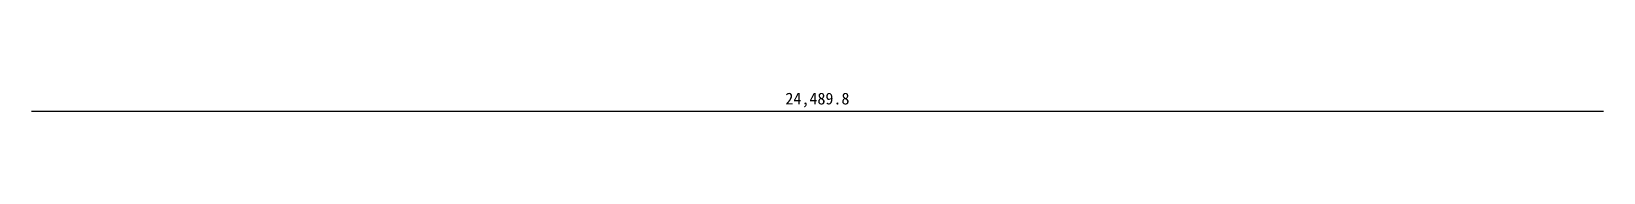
# Model space of a CAD drawing. Units: millimetres at full size, sheet at 1:100. Extents: x -15551 to 8939, y 2633 to 2919.
import ezdxf
from ezdxf.enums import TextEntityAlignment as Align

# ---------------------------------------------------------------- set-up
doc = ezdxf.new("R2010")
doc.units = ezdxf.units.MM
doc.header["$LTSCALE"] = 100
doc.layers.add('0-0', color=7, linetype='Continuous')
doc.styles.add('ＭＳ ゴシック', font='')
doc.styles.get('ＭＳ ゴシック').set_extended_font_data('MS Gothic')

msp = doc.modelspace()

# ---------------------------------------------------------------- linework, layer by layer
at = {"layer": '0-0'}
msp.add_line((-15551, 2632.7), (8938.8, 2632.7), dxfattribs=at)

# ---------------------------------------------------------------- texts
at = {"layer": '0-0', "color": 4, "style": 'ＭＳ ゴシック'}
msp.add_text('24,489.8', height=183.3, dxfattribs=at).set_placement((-3806.1, 2682.7), align=Align.BOTTOM_LEFT)

doc.saveas('drawing.dxf')
